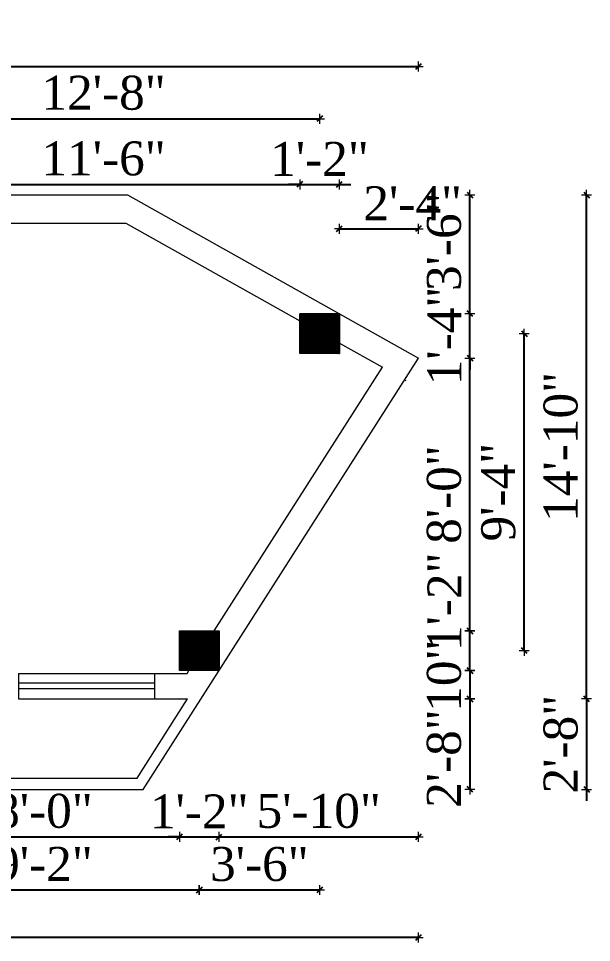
# Model space of a CAD drawing. Header units: inches. Extents: x 4069 to 291496, y -47643 to 12535.
# Drawn here: x 30255.8 to 30458.1, y 2338.9 to 2665.3 of the extents above; entities that cross this region are included whole.
import ezdxf

# ---------------------------------------------------------------- set-up
doc = ezdxf.new("R2010")
doc.units = ezdxf.units.IN
doc.header["$LTSCALE"] = 5
doc.header["$MEASUREMENT"] = 0
doc.layers.add('A-WALL', color=7, linetype='Continuous', lineweight=9)
doc.layers.add('Dimension', color=7, linetype='Continuous', lineweight=18)
doc.layers.add('dim line', color=7, linetype='Continuous', lineweight=15, true_color=0xfab2b2)
doc.styles.add('ordinary', font='times.ttf')
doc.dimstyles.new('Copy of 96', dxfattribs={"dimtxt": 7, "dimasz": 4, "dimexe": 0.5, "dimexo": 0.5, "dimgap": 3, "dimtad": 1, "dimdec": 1, "dimzin": 11, "dimdsep": 46, "dimlunit": 4, "dimtxsty": 'ordinary', "dimblk": 'OBLIQUE', "dimcen": 0.09, "dimse1": 1, "dimse2": 1, "dimclrt": 6, "dimazin": 0, "dimtfac": 1, "dimtdec": 1, "dimtix": 1, "dimtmove": 2, "dimatfit": 3, "dimldrblk": 'leader', "dimfxl": 0.5, "dimfxlon": 1, "dimtolj": 1, "dimtzin": 0, "dimarcsym": 0})
pattern_1 = [(45, (5670.89868, 945.28743), (-0.08838834765, 0.08838834765), [])]

# ---------------------------------------------------------------- blocks, each defined once
blk = doc.blocks.new('oblique')
at = {"color": 0, "lineweight": -2}
blk.add_line((0.25, 0.25), (-0.25, -0.25), dxfattribs=at)
at = {"layer": 'dim line', "lineweight": 9}
for p, q in [((-0.4375, 0), (0.4375, 0)), ((0, 0.4375), (0, -0.4375))]:
    blk.add_line(p, q, dxfattribs=at)
blk = doc.blocks.new('*D566')
at = {"layer": 'A-WALL', "color": 0, "lineweight": -2, "ltscale": 5, "transparency": 16777216}
blk.add_line((30216.6, 2376.25), (30312.6, 2376.25), dxfattribs=at)
at = {"layer": 'Defpoints', "color": 0, "ltscale": 5, "transparency": 16777216}
for p in [(30216.6, 2435.01, -58.17), (30312.6, 2435.01), (30312.6, 2376.25)]:
    blk.add_point(p, dxfattribs=at)
at = {"layer": 'A-WALL', "color": 0, "lineweight": -2, "ltscale": 5, "transparency": 16777216, "xscale": 4, "yscale": 4, "zscale": 4, "rotation": 180}
blk.add_blockref('oblique', (30216.6, 2376.25), dxfattribs=at)
at = {"layer": 'A-WALL', "color": 0, "lineweight": -2, "ltscale": 5, "transparency": 16777216, "xscale": 4, "yscale": 4, "zscale": 4}
blk.add_blockref('oblique', (30312.6, 2376.25), dxfattribs=at)
at = {"layer": 'A-WALL', "color": 6, "ltscale": 5, "transparency": 16777216, "insert": (30264.6, 2385.36), "char_height": 12, "attachment_point": 5, "style": 'ordinary'}
blk.add_mtext('\\A1;8\'-0"', dxfattribs=at)
blk = doc.blocks.new('_OBLIQUE')
at = {"color": 0, "linetype": 'ByBlock'}
blk.add_line((-0.5, -0.5), (0.5, 0.5), dxfattribs=at)
blk = doc.blocks.new('leader')
at = {"layer": 'Dimension'}
for p, q in [((0, -4.328), (0, 4.328)), ((-4.424, 0), (4.424, 0))]:
    blk.add_line(p, q, dxfattribs=at)
blk = doc.blocks.new('*D567')
at = {"layer": 'A-WALL', "color": 0, "lineweight": -2, "ltscale": 5, "transparency": 16777216}
for p, q in [((30312.6, 2376.25), (30308.6, 2376.25)), ((30312.6, 2376.25), (30326.6, 2376.25)), ((30326.6, 2376.25), (30330.6, 2376.25))]:
    blk.add_line(p, q, dxfattribs=at)
at = {"layer": 'Defpoints', "color": 0, "ltscale": 5, "transparency": 16777216}
for p in [(30312.6, 2435.01), (30326.6, 2435.01, -58.17), (30326.6, 2376.25)]:
    blk.add_point(p, dxfattribs=at)
at = {"layer": 'A-WALL', "color": 0, "lineweight": -2, "ltscale": 5, "transparency": 16777216, "xscale": 4, "yscale": 4, "zscale": 4}
blk.add_blockref('oblique', (30312.6, 2376.25), dxfattribs=at)
at = {"layer": 'A-WALL', "color": 0, "lineweight": -2, "ltscale": 5, "transparency": 16777216, "xscale": 4, "yscale": 4, "zscale": 4, "rotation": 180}
blk.add_blockref('oblique', (30326.6, 2376.25), dxfattribs=at)
at = {"layer": 'A-WALL', "color": 6, "ltscale": 5, "transparency": 16777216, "insert": (30319.6, 2385.25), "char_height": 12, "attachment_point": 5, "style": 'ordinary'}
blk.add_mtext('\\A1;1\'-2"', dxfattribs=at)
blk = doc.blocks.new('*D569')
at = {"layer": 'A-WALL', "color": 0, "lineweight": -2, "ltscale": 5, "transparency": 16777216}
blk.add_line((30209.6, 2357.5), (30319.6, 2357.5), dxfattribs=at)
at = {"layer": 'Defpoints', "color": 0, "ltscale": 5, "transparency": 16777216}
for p in [(30209.6, 2442.01, -58.17), (30319.6, 2442.01, -58.17), (30319.6, 2357.5)]:
    blk.add_point(p, dxfattribs=at)
at = {"layer": 'A-WALL', "color": 0, "lineweight": -2, "ltscale": 5, "transparency": 16777216, "xscale": 4, "yscale": 4, "zscale": 4, "rotation": 180}
blk.add_blockref('oblique', (30209.6, 2357.5), dxfattribs=at)
at = {"layer": 'A-WALL', "color": 0, "lineweight": -2, "ltscale": 5, "transparency": 16777216, "xscale": 4, "yscale": 4, "zscale": 4}
blk.add_blockref('oblique', (30319.6, 2357.5), dxfattribs=at)
at = {"layer": 'A-WALL', "color": 6, "ltscale": 5, "transparency": 16777216, "insert": (30264.6, 2366.62), "char_height": 12, "attachment_point": 5, "style": 'ordinary'}
blk.add_mtext('\\A1;9\'-2"', dxfattribs=at)
blk = doc.blocks.new('*D474')
at = {"layer": 'A-WALL', "color": 0, "lineweight": -2, "ltscale": 5, "transparency": 16777216}
blk.add_line((30396.93, 2340.69), (29983.26, 2340.69), dxfattribs=at)
at = {"layer": 'Defpoints', "color": 0, "ltscale": 5, "transparency": 16777216}
for p in [(30396.93, 2545.35, -58), (29983.26, 2435.01, -58.17), (29983.26, 2340.69)]:
    blk.add_point(p, dxfattribs=at)
at = {"layer": 'A-WALL', "color": 0, "lineweight": -2, "ltscale": 5, "transparency": 16777216, "xscale": 4, "yscale": 4, "zscale": 4, "rotation": 180}
blk.add_blockref('oblique', (29983.26, 2340.69), dxfattribs=at)
at = {"layer": 'A-WALL', "color": 0, "lineweight": -2, "ltscale": 5, "transparency": 16777216, "xscale": 4, "yscale": 4, "zscale": 4}
blk.add_blockref('oblique', (30396.93, 2340.69), dxfattribs=at)
at = {"layer": 'A-WALL', "color": 6, "ltscale": 5, "transparency": 16777216, "insert": (30190.1, 2349.8), "char_height": 12, "attachment_point": 5, "style": 'ordinary'}
blk.add_mtext('\\A1;34\'-6"', dxfattribs=at)
blk = doc.blocks.new('*D476')
at = {"layer": 'A-WALL', "color": 0, "lineweight": -2, "ltscale": 5, "transparency": 16777216}
blk.add_line((30216.6, 2606.72), (30355.05, 2606.72), dxfattribs=at)
at = {"layer": 'Defpoints', "color": 0, "ltscale": 5, "transparency": 16777216}
for p in [(30355.05, 2606.72), (30216.6, 2561.01, -58.17), (30355.05, 2561.01, -58.17)]:
    blk.add_point(p, dxfattribs=at)
at = {"layer": 'A-WALL', "color": 0, "lineweight": -2, "ltscale": 5, "transparency": 16777216, "xscale": 4, "yscale": 4, "zscale": 4, "rotation": 180}
blk.add_blockref('oblique', (30216.6, 2606.72), dxfattribs=at)
at = {"layer": 'A-WALL', "color": 0, "lineweight": -2, "ltscale": 5, "transparency": 16777216, "xscale": 4, "yscale": 4, "zscale": 4}
blk.add_blockref('oblique', (30355.05, 2606.72), dxfattribs=at)
at = {"layer": 'A-WALL', "color": 6, "ltscale": 5, "transparency": 16777216, "insert": (30285.82, 2615.82), "char_height": 12, "attachment_point": 5, "style": 'ordinary'}
blk.add_mtext('\\A1;11\'-6"', dxfattribs=at)
blk = doc.blocks.new('*D574')
at = {"layer": 'A-WALL', "color": 0, "lineweight": -2, "ltscale": 5, "transparency": 16777216}
for p, q in [((30355.05, 2606.72), (30351.05, 2606.72)), ((30355.05, 2606.72), (30369.05, 2606.72)), ((30369.05, 2606.72), (30373.05, 2606.72))]:
    blk.add_line(p, q, dxfattribs=at)
at = {"layer": 'Defpoints', "color": 0, "ltscale": 5, "transparency": 16777216}
for p in [(30369.05, 2606.72), (30355.05, 2561.01, -58.17), (30369.05, 2561.01, -58.17)]:
    blk.add_point(p, dxfattribs=at)
at = {"layer": 'A-WALL', "color": 0, "lineweight": -2, "ltscale": 5, "transparency": 16777216, "xscale": 4, "yscale": 4, "zscale": 4}
blk.add_blockref('oblique', (30355.05, 2606.72), dxfattribs=at)
at = {"layer": 'A-WALL', "color": 0, "lineweight": -2, "ltscale": 5, "transparency": 16777216, "xscale": 4, "yscale": 4, "zscale": 4, "rotation": 180}
blk.add_blockref('oblique', (30369.05, 2606.72), dxfattribs=at)
at = {"layer": 'A-WALL', "color": 6, "ltscale": 5, "transparency": 16777216, "insert": (30362.05, 2615.72), "char_height": 12, "attachment_point": 5, "style": 'ordinary'}
blk.add_mtext('\\A1;1\'-2"', dxfattribs=at)
blk = doc.blocks.new('*D576')
at = {"layer": 'A-WALL', "color": 0, "lineweight": -2, "ltscale": 5, "transparency": 16777216}
blk.add_line((30209.6, 2629.91), (30362.05, 2629.91), dxfattribs=at)
at = {"layer": 'Defpoints', "color": 0, "ltscale": 5, "transparency": 16777216}
for p in [(30362.05, 2629.91), (30209.6, 2554.01, -58.17), (30362.05, 2554.01, -58.17)]:
    blk.add_point(p, dxfattribs=at)
at = {"layer": 'A-WALL', "color": 0, "lineweight": -2, "ltscale": 5, "transparency": 16777216, "xscale": 4, "yscale": 4, "zscale": 4, "rotation": 180}
blk.add_blockref('oblique', (30209.6, 2629.91), dxfattribs=at)
at = {"layer": 'A-WALL', "color": 0, "lineweight": -2, "ltscale": 5, "transparency": 16777216, "xscale": 4, "yscale": 4, "zscale": 4}
blk.add_blockref('oblique', (30362.05, 2629.91), dxfattribs=at)
at = {"layer": 'A-WALL', "color": 6, "ltscale": 5, "transparency": 16777216, "insert": (30285.82, 2639.01), "char_height": 12, "attachment_point": 5, "style": 'ordinary'}
blk.add_mtext('\\A1;12\'-8"', dxfattribs=at)
blk = doc.blocks.new('*D478')
at = {"layer": 'A-WALL', "color": 0, "lineweight": -2, "ltscale": 5, "transparency": 16777216}
blk.add_line((29984.09, 2648.34), (30396.93, 2648.34), dxfattribs=at)
at = {"layer": 'Defpoints', "color": 0, "ltscale": 5, "transparency": 16777216}
for p in [(30396.93, 2648.34), (29984.09, 2561.01, -58.17), (30396.93, 2545.35, -58)]:
    blk.add_point(p, dxfattribs=at)
at = {"layer": 'A-WALL', "color": 0, "lineweight": -2, "ltscale": 5, "transparency": 16777216, "xscale": 4, "yscale": 4, "zscale": 4, "rotation": 180}
blk.add_blockref('oblique', (29984.09, 2648.34), dxfattribs=at)
at = {"layer": 'A-WALL', "color": 0, "lineweight": -2, "ltscale": 5, "transparency": 16777216, "xscale": 4, "yscale": 4, "zscale": 4}
blk.add_blockref('oblique', (30396.93, 2648.34), dxfattribs=at)
at = {"layer": 'A-WALL', "color": 6, "ltscale": 5, "transparency": 16777216, "insert": (30190.51, 2657.45), "char_height": 12, "attachment_point": 5, "style": 'ordinary'}
blk.add_mtext('\\A1;34\'-5"', dxfattribs=at)
blk = doc.blocks.new('*D578')
at = {"layer": 'A-WALL', "color": 0, "lineweight": -2, "ltscale": 5, "transparency": 16777216}
blk.add_line((30369.05, 2591.06), (30396.93, 2591.06), dxfattribs=at)
at = {"layer": 'Defpoints', "color": 0, "ltscale": 5, "transparency": 16777216}
for p in [(30396.93, 2591.06), (30369.05, 2561.01, -58.17), (30396.93, 2545.35)]:
    blk.add_point(p, dxfattribs=at)
at = {"layer": 'A-WALL', "color": 0, "lineweight": -2, "ltscale": 5, "transparency": 16777216, "xscale": 4, "yscale": 4, "zscale": 4, "rotation": 180}
blk.add_blockref('oblique', (30369.05, 2591.06), dxfattribs=at)
at = {"layer": 'A-WALL', "color": 0, "lineweight": -2, "ltscale": 5, "transparency": 16777216, "xscale": 4, "yscale": 4, "zscale": 4}
blk.add_blockref('oblique', (30396.93, 2591.06), dxfattribs=at)
at = {"layer": 'A-WALL', "color": 6, "ltscale": 5, "transparency": 16777216, "insert": (30394.93, 2600.06), "char_height": 12, "attachment_point": 5, "style": 'ordinary'}
blk.add_mtext('\\A1;2\'-4"', dxfattribs=at)
blk = doc.blocks.new('*D579')
at = {"layer": 'A-WALL', "color": 0, "lineweight": -2, "ltscale": 5, "transparency": 16777216}
blk.add_line((30326.6, 2376.25), (30396.93, 2376.25), dxfattribs=at)
at = {"layer": 'Defpoints', "color": 0, "ltscale": 5, "transparency": 16777216}
for p in [(30396.93, 2545.35, -116.34), (30326.6, 2435.01, -58.17), (30396.93, 2376.25)]:
    blk.add_point(p, dxfattribs=at)
at = {"layer": 'A-WALL', "color": 0, "lineweight": -2, "ltscale": 5, "transparency": 16777216, "xscale": 4, "yscale": 4, "zscale": 4, "rotation": 180}
blk.add_blockref('oblique', (30326.6, 2376.25), dxfattribs=at)
at = {"layer": 'A-WALL', "color": 0, "lineweight": -2, "ltscale": 5, "transparency": 16777216, "xscale": 4, "yscale": 4, "zscale": 4}
blk.add_blockref('oblique', (30396.93, 2376.25), dxfattribs=at)
at = {"layer": 'A-WALL', "color": 6, "ltscale": 5, "transparency": 16777216, "insert": (30361.77, 2385.36), "char_height": 12, "attachment_point": 5, "style": 'ordinary'}
blk.add_mtext('\\A1;5\'-10"', dxfattribs=at)
blk = doc.blocks.new('*D483')
at = {"layer": 'A-WALL', "color": 0, "lineweight": -2, "ltscale": 5, "transparency": 16777216}
blk.add_line((30415.14, 2435.01), (30415.14, 2449.01), dxfattribs=at)
at = {"layer": 'Defpoints', "color": 0, "ltscale": 5, "transparency": 16777216}
for p in [(30326.6, 2449.01, -58.17), (30415.14, 2449.01), (30326.6, 2435.01, -58.17)]:
    blk.add_point(p, dxfattribs=at)
at = {"layer": 'A-WALL', "color": 0, "lineweight": -2, "ltscale": 5, "transparency": 16777216, "xscale": 4, "yscale": 4, "zscale": 4}
for p, rotation in [((30415.14, 2449.01), 90), ((30415.14, 2435.01), 270)]:
    blk.add_blockref('oblique', p, dxfattribs=dict(at, rotation=rotation))
at = {"layer": 'A-WALL', "color": 6, "ltscale": 5, "transparency": 16777216, "insert": (30406.14, 2459.31), "char_height": 12, "attachment_point": 5, "rotation": 90, "style": 'ordinary'}
blk.add_mtext('\\A1;1\'-2"', dxfattribs=at)
blk = doc.blocks.new('*D484')
at = {"layer": 'A-WALL', "color": 0, "lineweight": -2, "ltscale": 5, "transparency": 16777216}
blk.add_line((30456.31, 2425.01), (30456.31, 2603.01), dxfattribs=at)
at = {"layer": 'Defpoints', "color": 0, "ltscale": 5, "transparency": 16777216}
for p in [(30294.27, 2603.01, -58.17), (30456.31, 2603.01), (30320.22, 2425.01, -58.17)]:
    blk.add_point(p, dxfattribs=at)
at = {"layer": 'A-WALL', "color": 0, "lineweight": -2, "ltscale": 5, "transparency": 16777216, "xscale": 4, "yscale": 4, "zscale": 4}
for p, rotation in [((30456.31, 2603.01), 90), ((30456.31, 2425.01), 270)]:
    blk.add_blockref('oblique', p, dxfattribs=dict(at, rotation=rotation))
at = {"layer": 'A-WALL', "color": 6, "ltscale": 5, "transparency": 16777216, "insert": (30447.21, 2514.01), "char_height": 12, "attachment_point": 5, "rotation": 90, "style": 'ordinary'}
blk.add_mtext('\\A1;14\'-10"', dxfattribs=at)
blk = doc.blocks.new('*D485')
at = {"layer": 'A-WALL', "color": 0, "lineweight": -2, "ltscale": 5, "transparency": 16777216}
blk.add_line((30415.14, 2449.01), (30415.14, 2545.35), dxfattribs=at)
at = {"layer": 'Defpoints', "color": 0, "ltscale": 5, "transparency": 16777216}
for p in [(30396.93, 2545.35, -116.34), (30415.14, 2545.35), (30326.6, 2449.01, -58.17)]:
    blk.add_point(p, dxfattribs=at)
at = {"layer": 'A-WALL', "color": 0, "lineweight": -2, "ltscale": 5, "transparency": 16777216, "xscale": 4, "yscale": 4, "zscale": 4}
for p, rotation in [((30415.14, 2545.35), 90), ((30415.14, 2449.01), 270)]:
    blk.add_blockref('oblique', p, dxfattribs=dict(at, rotation=rotation))
at = {"layer": 'A-WALL', "color": 6, "ltscale": 5, "transparency": 16777216, "insert": (30406.04, 2497.18), "char_height": 12, "attachment_point": 5, "rotation": 90, "style": 'ordinary'}
blk.add_mtext('\\A1;8\'-0"', dxfattribs=at)
blk = doc.blocks.new('*D486')
at = {"layer": 'A-WALL', "color": 0, "lineweight": -2, "ltscale": 5, "transparency": 16777216}
for p, q in [((30415.14, 2561.01), (30415.14, 2565.01)), ((30415.14, 2545.35), (30415.14, 2561.01)), ((30415.14, 2545.35), (30415.14, 2541.35))]:
    blk.add_line(p, q, dxfattribs=at)
at = {"layer": 'Defpoints', "color": 0, "ltscale": 5, "transparency": 16777216}
for p in [(30369.05, 2561.01, -58.17), (30415.14, 2561.01), (30396.93, 2545.35, -116.34)]:
    blk.add_point(p, dxfattribs=at)
at = {"layer": 'A-WALL', "color": 0, "lineweight": -2, "ltscale": 5, "transparency": 16777216, "xscale": 4, "yscale": 4, "zscale": 4}
for p, rotation in [((30415.14, 2561.01), 270), ((30415.14, 2545.35), 90)]:
    blk.add_blockref('oblique', p, dxfattribs=dict(at, rotation=rotation))
at = {"layer": 'A-WALL', "color": 6, "ltscale": 5, "transparency": 16777216, "insert": (30406.14, 2553.18), "char_height": 12, "attachment_point": 5, "rotation": 90, "style": 'ordinary'}
blk.add_mtext('\\A1;1\'-4"', dxfattribs=at)
blk = doc.blocks.new('*D487')
at = {"layer": 'A-WALL', "color": 0, "lineweight": -2, "ltscale": 5, "transparency": 16777216}
blk.add_line((30415.14, 2435.01), (30415.14, 2425.01), dxfattribs=at)
at = {"layer": 'Defpoints', "color": 0, "ltscale": 5, "transparency": 16777216}
for p in [(30326.6, 2435.01, -58.17), (30320.22, 2425.01, -58), (30415.14, 2425.01)]:
    blk.add_point(p, dxfattribs=at)
at = {"layer": 'A-WALL', "color": 0, "lineweight": -2, "ltscale": 5, "transparency": 16777216, "xscale": 4, "yscale": 4, "zscale": 4}
for p, rotation in [((30415.14, 2435.01), 90), ((30415.14, 2425.01), 270)]:
    blk.add_blockref('oblique', p, dxfattribs=dict(at, rotation=rotation))
at = {"layer": 'A-WALL', "color": 6, "ltscale": 5, "transparency": 16777216, "insert": (30406.04, 2433.2), "char_height": 12, "attachment_point": 5, "rotation": 90, "style": 'ordinary'}
blk.add_mtext('\\A1;10"', dxfattribs=at)
blk = doc.blocks.new('*D489')
at = {"layer": 'A-WALL', "color": 0, "lineweight": -2, "ltscale": 5, "transparency": 16777216}
blk.add_line((30434.32, 2442.01), (30434.32, 2554.01), dxfattribs=at)
at = {"layer": 'Defpoints', "color": 0, "ltscale": 5, "transparency": 16777216}
for p in [(30362.05, 2554.01, -58.17), (30434.32, 2554.01), (30319.6, 2442.01, -58.17)]:
    blk.add_point(p, dxfattribs=at)
at = {"layer": 'A-WALL', "color": 0, "lineweight": -2, "ltscale": 5, "transparency": 16777216, "xscale": 4, "yscale": 4, "zscale": 4}
for p, rotation in [((30434.32, 2554.01), 90), ((30434.32, 2442.01), 270)]:
    blk.add_blockref('oblique', p, dxfattribs=dict(at, rotation=rotation))
at = {"layer": 'A-WALL', "color": 6, "ltscale": 5, "transparency": 16777216, "insert": (30425.2, 2498.01), "char_height": 12, "attachment_point": 5, "rotation": 90, "style": 'ordinary'}
blk.add_mtext('\\A1;9\'-4"', dxfattribs=at)
blk = doc.blocks.new('*D490')
at = {"layer": 'A-WALL', "color": 0, "lineweight": -2, "ltscale": 5, "transparency": 16777216}
blk.add_line((30415.14, 2561.01), (30415.14, 2603.01), dxfattribs=at)
at = {"layer": 'Defpoints', "color": 0, "ltscale": 5, "transparency": 16777216}
for p in [(30294.27, 2603.01, -58.17), (30415.14, 2603.01), (30369.05, 2561.01, -58.17)]:
    blk.add_point(p, dxfattribs=at)
at = {"layer": 'A-WALL', "color": 0, "lineweight": -2, "ltscale": 5, "transparency": 16777216, "xscale": 4, "yscale": 4, "zscale": 4}
for p, rotation in [((30415.14, 2603.01), 90), ((30415.14, 2561.01), 270)]:
    blk.add_blockref('oblique', p, dxfattribs=dict(at, rotation=rotation))
at = {"layer": 'A-WALL', "color": 6, "ltscale": 5, "transparency": 16777216, "insert": (30406.04, 2586.48), "char_height": 12, "attachment_point": 5, "rotation": 90, "style": 'ordinary'}
blk.add_mtext('\\A1;3\'-6"', dxfattribs=at)
blk = doc.blocks.new('*D560')
at = {"layer": 'A-WALL', "color": 0, "lineweight": -2, "ltscale": 5, "transparency": 16777216}
blk.add_line((30415.14, 2425.01), (30415.14, 2393.01), dxfattribs=at)
at = {"layer": 'Defpoints', "color": 0, "ltscale": 5, "transparency": 16777216}
for p in [(30320.22, 2425.01, -58), (30299.82, 2393.01), (30415.14, 2393.01)]:
    blk.add_point(p, dxfattribs=at)
at = {"layer": 'A-WALL', "color": 0, "lineweight": -2, "ltscale": 5, "transparency": 16777216, "xscale": 4, "yscale": 4, "zscale": 4}
for p, rotation in [((30415.14, 2425.01), 90), ((30415.14, 2393.01), 270)]:
    blk.add_blockref('oblique', p, dxfattribs=dict(at, rotation=rotation))
at = {"layer": 'A-WALL', "color": 6, "ltscale": 5, "transparency": 16777216, "insert": (30406.04, 2403.92), "char_height": 12, "attachment_point": 5, "rotation": 90, "style": 'ordinary'}
blk.add_mtext('\\A1;2\'-8"', dxfattribs=at)
blk = doc.blocks.new('*D518')
at = {"layer": 'A-WALL', "color": 0, "lineweight": -2, "ltscale": 5, "transparency": 16777216}
for p, q in [((30456.31, 2425.01), (30456.31, 2429.01)), ((30456.31, 2425.01), (30456.31, 2393.01)), ((30456.31, 2393.01), (30456.31, 2389.01))]:
    blk.add_line(p, q, dxfattribs=at)
at = {"layer": 'Defpoints', "color": 0, "ltscale": 5, "transparency": 16777216}
for p in [(30320.22, 2425.01, -58.17), (30299.82, 2393.01, -58), (30456.31, 2393.01)]:
    blk.add_point(p, dxfattribs=at)
at = {"layer": 'A-WALL', "color": 0, "lineweight": -2, "ltscale": 5, "transparency": 16777216, "xscale": 4, "yscale": 4, "zscale": 4}
for p, rotation in [((30456.31, 2425.01), 270), ((30456.31, 2393.01), 90)]:
    blk.add_blockref('oblique', p, dxfattribs=dict(at, rotation=rotation))
at = {"layer": 'A-WALL', "color": 6, "ltscale": 5, "transparency": 16777216, "insert": (30447.21, 2409.01), "char_height": 12, "attachment_point": 5, "rotation": 90, "style": 'ordinary'}
blk.add_mtext('\\A1;2\'-8"', dxfattribs=at)
blk = doc.blocks.new('*D628')
at = {"layer": 'A-WALL', "color": 0, "lineweight": -2, "ltscale": 5, "transparency": 16777216}
blk.add_line((30319.6, 2357.5), (30362.05, 2357.5), dxfattribs=at)
at = {"layer": 'Defpoints', "color": 0, "ltscale": 5, "transparency": 16777216}
for p in [(30362.05, 2554.01, -58.17), (30319.6, 2442.01, -58.17), (30362.05, 2357.5)]:
    blk.add_point(p, dxfattribs=at)
at = {"layer": 'A-WALL', "color": 0, "lineweight": -2, "ltscale": 5, "transparency": 16777216, "xscale": 4, "yscale": 4, "zscale": 4, "rotation": 180}
blk.add_blockref('oblique', (30319.6, 2357.5), dxfattribs=at)
at = {"layer": 'A-WALL', "color": 0, "lineweight": -2, "ltscale": 5, "transparency": 16777216, "xscale": 4, "yscale": 4, "zscale": 4}
blk.add_blockref('oblique', (30362.05, 2357.5), dxfattribs=at)
at = {"layer": 'A-WALL', "color": 6, "ltscale": 5, "transparency": 16777216, "insert": (30340.82, 2366.6), "char_height": 12, "attachment_point": 5, "style": 'ordinary'}
blk.add_mtext('\\A1;3\'-6"', dxfattribs=at)

msp = doc.modelspace()

# ---------------------------------------------------------------- hatches: boundary and pattern name
at = {"layer": 'A-WALL', "ltscale": 5}
h = msp.add_hatch(dxfattribs=at)
h.set_pattern_fill('ANSI31', color=256)
h.set_pattern_definition(pattern_1)
h.paths.add_polyline_path([(30355.05144, 2547.00858), (30369.05144, 2547.00858), (30369.05144, 2561.00858), (30355.05144, 2561.00858)])
h = msp.add_hatch(dxfattribs=at)
h.set_pattern_fill('ANSI31', color=256)
h.set_pattern_definition(pattern_1)
h.paths.add_polyline_path([(30312.59782, 2449.00858), (30312.59782, 2435.00858), (30326.59782, 2435.00858), (30326.59782, 2449.00858)])

# ---------------------------------------------------------------- linework, layer by layer
for p, q in [((29984.36109, 2603.00858), (30294.272, 2603.00858)), ((30294.272, 2603.00858), (30396.93486, 2545.34781)), ((29993.29599, 2593.00858), (30293.698, 2593.00858)), ((30293.698, 2593.00858), (30355.08913, 2558.52815)), ((30369.05144, 2561.00858), (30355.05144, 2561.00858)), ((30369.05144, 2550.68619), (30384.23028, 2542.16097)), ((30299.82442, 2393.00858), (30396.93486, 2545.34781)), ((30324.84919, 2449.00858), (30384.23028, 2542.16097)), ((30392.08952, 2537.74682), (30392.52756, 2537.50079)), ((30315.28726, 2434.00858), (30315.92472, 2435.00858)), ((30255.78726, 2434.00858), (30315.28726, 2434.00858)), ((30255.78726, 2434.00858), (30255.78726, 2425.00858)), ((30303.78726, 2434.00858), (30303.78726, 2425.00858)), ((30303.78726, 2430.50858), (30255.78726, 2430.50858)), ((30303.78726, 2428.50858), (30255.78726, 2428.50858)), ((30255.78726, 2425.00858), (30315.4796, 2425.00858)), ((30297.63067, 2397.00858), (30315.4796, 2425.00858)), ((29987.01615, 2397.00858), (30297.63067, 2397.00858)), ((29982.98995, 2393.00858), (30299.82442, 2393.00858))]:
    msp.add_line(p, q, dxfattribs=at)
at = {"layer": 'A-WALL', "ltscale": 5, "elevation": -58.16904}
for points in [[(30355.05144, 2561.00858), (30369.05144, 2561.00858), (30369.05144, 2547.00858), (30355.05144, 2547.00858)], [(30312.59782, 2449.00858), (30326.59782, 2449.00858), (30326.59782, 2435.00858), (30312.59782, 2435.00858)]]:
    msp.add_lwpolyline(points, close=True, dxfattribs=at)

# ---------------------------------------------------------------- dimensions: what is measured, and where the dimension line sits
at = {"layer": 'A-WALL', "ltscale": 5}
for base, p1, p2, picture, middle in [((30396.93486, 2648.34368), (29984.08686, 2561.00858, -58.16904), (30396.93486, 2545.34781, -58), '*D478', (30190.51086, 2657.4475)), ((30362.05144, 2629.91088), (30209.59782, 2554.00858, -58.16904), (30362.05144, 2554.00858, -58.16904), '*D576', (30285.82463, 2639.0147)), ((30355.05144, 2606.7177), (30216.59782, 2561.00858, -58.16904), (30355.05144, 2561.00858, -58.16904), '*D476', (30285.82463, 2615.82152)), ((30369.05144, 2606.7177), (30355.05144, 2561.00858, -58.16904), (30369.05144, 2561.00858, -58.16904), '*D574', (30362.05144, 2615.7177)), ((30362.05144, 2357.49919), (30319.59782, 2442.00858, -58.16904), (30362.05144, 2554.00858, -58.16904), '*D628', (30340.82463, 2366.60301)), ((29983.26418, 2340.69193), (30396.93486, 2545.34781, -58), (29983.26418, 2435.00858, -58.16904), '*D474', (30190.09952, 2349.79576)), ((30396.93486, 2376.25199), (30326.59782, 2435.00858, -58.16904), (30396.93486, 2545.34781, -116.33808), '*D579', (30361.76634, 2385.35581)), ((30319.59782, 2357.49919), (30209.59782, 2442.00858, -58.16904), (30319.59782, 2442.00858, -58.16904), '*D569', (30264.59782, 2366.62032)), ((30312.59782, 2376.25199), (30216.59782, 2435.00858, -58.16904), (30312.59782, 2435.00858), '*D566', (30264.59782, 2385.35581)), ((30326.59782, 2376.25199), (30312.59782, 2435.00858), (30326.59782, 2435.00858, -58.16904), '*D567', (30319.59782, 2385.25199))]:
    dim = msp.add_linear_dim(base=base, p1=p1, p2=p2, dimstyle='Copy of 96', override={"dimtxt": 12, "dimdec": 0, "dimblk": 'oblique', "dimtdec": 0, "dimarcsym": 1}, dxfattribs=at)
    dim.commit()
    dim.dimension.update_dxf_attribs({"geometry": picture, "text_midpoint": middle})
dim = msp.add_linear_dim(base=(30396.93486, 2591.05693), p1=(30369.05144, 2561.00858, -58.16904), p2=(30396.93486, 2545.34781), dimstyle='Copy of 96', override={"dimtxt": 12, "dimdec": 0, "dimblk": 'oblique', "dimtdec": 0, "dimarcsym": 1}, dxfattribs=at)
dim.commit()
dim.dimension.update_dxf_attribs({"geometry": '*D578', "text_midpoint": (30394.92677, 2600.05693), "dimtype": 160})
for base, p1, p2, picture, middle in [((30456.31332, 2603.00858), (30320.2232, 2425.00858, -58.16904), (30294.272, 2603.00858, -58.16904), '*D484', (30447.2095, 2514.00858)), ((30415.14408, 2561.00858), (30396.93486, 2545.34781, -116.33808), (30369.05144, 2561.00858, -58.16904), '*D486', (30406.14408, 2553.17819)), ((30434.31935, 2554.00858), (30319.59782, 2442.00858, -58.16904), (30362.05144, 2554.00858, -58.16904), '*D489', (30425.19822, 2498.00858)), ((30415.14408, 2545.34781), (30326.59782, 2449.00858, -58.16904), (30396.93486, 2545.34781, -116.33808), '*D485', (30406.04026, 2497.17819)), ((30456.31332, 2393.00858), (30320.2232, 2425.00858, -58.16904), (30299.82442, 2393.00858, -58), '*D518', (30447.2095, 2409.00858))]:
    dim = msp.add_linear_dim(base=base, p1=p1, p2=p2, angle=90, dimstyle='Copy of 96', override={"dimtxt": 12, "dimdec": 0, "dimblk": 'oblique', "dimtdec": 0, "dimarcsym": 1}, dxfattribs=at)
    dim.commit()
    dim.dimension.update_dxf_attribs({"geometry": picture, "text_midpoint": middle})
for base, p1, p2, picture, middle in [((30415.14408, 2603.00858), (30369.05144, 2561.00858, -58.16904), (30294.272, 2603.00858, -58.16904), '*D490', (30406.04026, 2586.47619)), ((30415.14408, 2449.00858), (30326.59782, 2435.00858, -58.16904), (30326.59782, 2449.00858, -58.16904), '*D483', (30406.14408, 2459.31056)), ((30415.14408, 2425.00858), (30326.59782, 2435.00858, -58.16904), (30320.2232, 2425.00858, -58), '*D487', (30406.04026, 2433.19584)), ((30415.14408, 2393.00858), (30320.2232, 2425.00858, -58), (30299.82442, 2393.00858), '*D560', (30406.04026, 2403.91964))]:
    dim = msp.add_linear_dim(base=base, p1=p1, p2=p2, angle=90, dimstyle='Copy of 96', override={"dimtxt": 12, "dimdec": 0, "dimblk": 'oblique', "dimtdec": 0, "dimarcsym": 1}, dxfattribs=at)
    dim.commit()
    dim.dimension.update_dxf_attribs({"geometry": picture, "text_midpoint": middle, "dimtype": 160})

doc.saveas('drawing.dxf')
